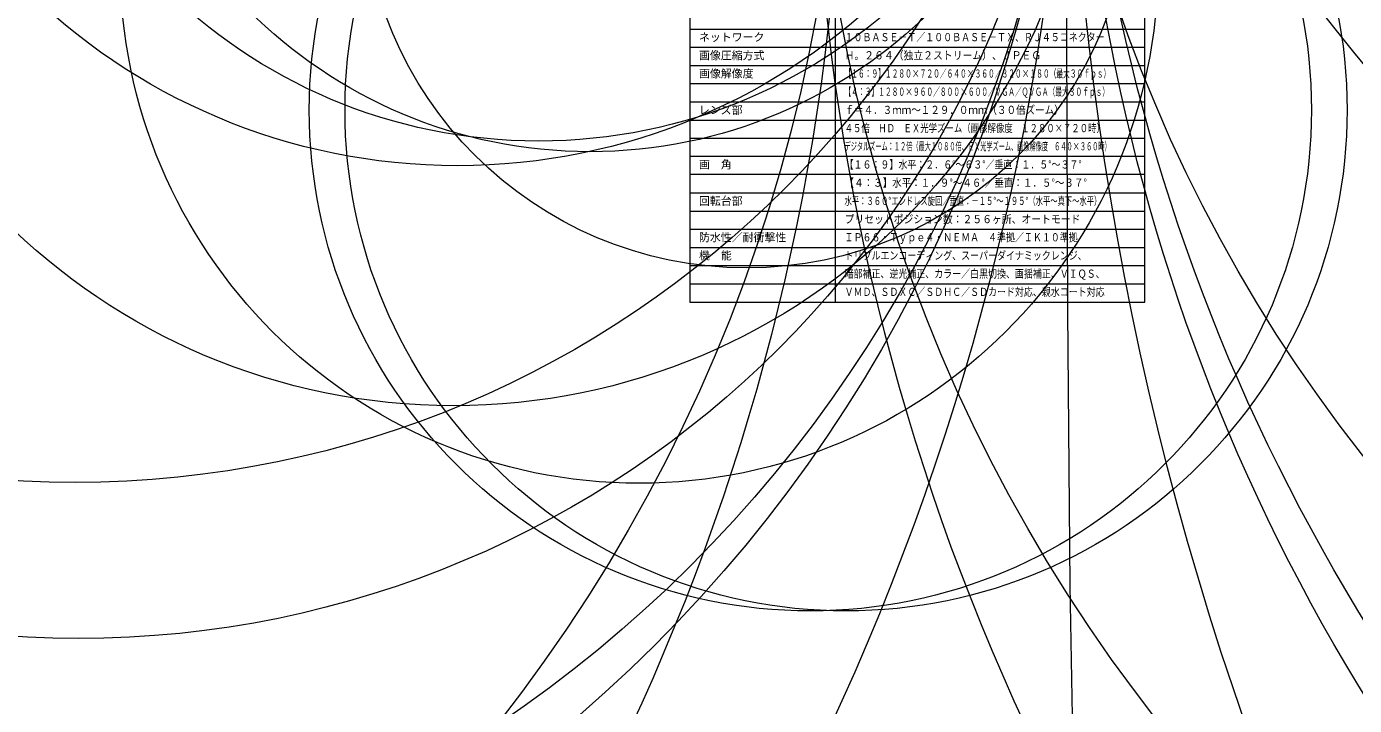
# Model space of a CAD drawing. Units: millimetres, scale not verified. Extents: x -13524 to 23390, y -15630 to 11631.
# Drawn here: x -244.7 to 120, y -227.4 to -40.8 of the extents above; entities that cross this region are included whole.
import ezdxf
from ezdxf.enums import TextEntityAlignment as Align

# ---------------------------------------------------------------- set-up
doc = ezdxf.new("R2010")
doc.units = ezdxf.units.MM
doc.header["$LTSCALE"] = 0.125
doc.layers.add('0-1_WAKU', color=1, linetype='Continuous', lineweight=18)
doc.layers.add('0-4_GAIKEI', color=1, linetype='Continuous', lineweight=18)
doc.layers.add('0-2_MOJI1', color=7, linetype='Continuous')
doc.styles.add('ＭＳ ゴシック', font='')
doc.styles.get('ＭＳ ゴシック').set_extended_font_data('MS Gothic')

msp = doc.modelspace()

# ---------------------------------------------------------------- linework, layer by layer
at = {"layer": '0-1_WAKU', "color": 4}
for p, q in [((-62.5046, -21.5051), (-62.5046, -116.5051)), ((-22.5046, -116.5051), (-22.5046, -21.5051)), ((62.4954, -116.5051), (62.4954, -21.5051)), ((-62.5046, -116.5051), (62.4954, -116.5051))]:
    msp.add_line(p, q, dxfattribs=at)
at = {"layer": '0-1_WAKU'}
for p, q in [((-62.5046, -41.5051), (62.4954, -41.5051)), ((-62.5046, -46.5051), (62.4954, -46.5051)), ((-62.5046, -51.5051), (62.4954, -51.5051)), ((-62.5046, -56.5051), (62.4954, -56.5051)), ((-62.5046, -61.5051), (62.4954, -61.5051)), ((-62.5046, -66.5051), (62.4954, -66.5051)), ((-62.5046, -71.5051), (62.4954, -71.5051)), ((62.4954, -76.5051), (-62.5046, -76.5051)), ((62.4954, -81.5051), (-62.5046, -81.5051)), ((-62.5046, -86.5051), (62.4954, -86.5051)), ((-62.5046, -91.5051), (62.4954, -91.5051)), ((-62.5046, -96.5051), (62.4954, -96.5051)), ((-62.5046, -101.5051), (62.4954, -101.5051)), ((-62.5046, -106.5051), (62.4954, -106.5051)), ((-62.5046, -111.5051), (62.4954, -111.5051))]:
    msp.add_line(p, q, dxfattribs=at)
at = {"layer": '0-4_GAIKEI'}
for centre, radius in [((11715.2996, -43.5536), 11674.2534), ((1677.2248, 1204.7995), 1998.5303), ((-4899.4522, -7005.2079), 8624.3126), ((904.0767, 53.8416), 862.592), ((-670.5169, 67.2225), 712.7527), ((-646.7463, 31.0607), 626.3595), ((596.5403, 31.1243), 625.1617), ((578.6201, 76.2051), 535.0859), ((578.4117, 55.7235), 534.8775), ((452.1932, 100.9208), 419.7318), ((-464.0869, 41.4763), 443.4033), ((414.2744, 41.5261), 442.5992), ((-347.0647, 63.9564), 388.6825), ((-314.5024, 63.3042), 356.7168), ((-231.3831, 109.7214), 275.7766), ((-230.4627, 63.1191), 272.0774), ((-126.3322, 90.268), 169.3384), ((-104.0595, 74.437), 146.726), ((-127.4606, 30.1281), 175.1462), ((-89.9388, 57.3943), 132.6051), ((-240.0022, -344.9388), 496.548), ((-36.0293, -651.4036), 725.1254), ((-12.9807, -651.4037), 725.1255), ((-29.4074, -63.7619), 137.6261), ((-19.6026, -63.7619), 137.6261)]:
    msp.add_circle(centre, radius, dxfattribs=at)
at = {"layer": '0-4_GAIKEI', "color": 7}
for centre, radius in [((-76.4513, -23.8152), 142.4954), ((-46.9011, -1.6131), 105.5262), ((-46.9011, -1.6131), 105.5262)]:
    msp.add_circle(centre, radius, dxfattribs=at)

# ---------------------------------------------------------------- texts
at = {"layer": '0-2_MOJI1', "style": 'ＭＳ ゴシック'}
for s, p in [('ネットワーク', (-60.0046, -45.5051)), ('画像圧縮方式', (-60.0046, -50.5051)), ('画像解像度', (-60.0046, -55.5051)), ('レンズ部', (-60.0046, -65.5051)), ('画\u3000角', (-60.0046, -80.5051)), ('回転台部', (-60.0046, -90.5051)), ('防水性／耐衝撃性', (-60.0046, -100.5051)), ('機\u3000能', (-60.0046, -105.5051))]:
    msp.add_text(s, height=2.199, dxfattribs=at).set_placement(p, align=Align.BOTTOM_LEFT)
for s, width, p in [('１０ＢＡＳＥ－Ｔ／１００ＢＡＳＥ－ＴＸ、ＲＪ４５コネクター', 0.8, (-20.0046, -45.5051)), ('Ｈ。２６４（独立２ストリーム）、ＪＰＥＧ', 0.9, (-20.0046, -50.5051)), ('【１６：９】１２８０×７２０／６４０×３６０／３２０×１８０（最大３０ｆｐｓ）', 0.6, (-20.0046, -55.5051)), ('【４：３】１２８０×９６０／８００×６００／ＶＧＡ／ＱＶＧＡ（最大３０ｆｐｓ）', 0.6, (-20.0046, -60.5051)), ('ｆ＝４．３ｍｍ～１２９．０ｍｍ（３０倍ズーム）', 0.85, (-20.0046, -65.5051)), ('４５倍\u3000ＨＤ\u3000ＥＸ光学ズーム（画像解像度\u3000１２８０×７２０時）', 0.75, (-20.0046, -70.5051)), ('デジタルズーム：１２倍（最大１０８０倍、ＥＸ光学ズーム、画像解像度\u3000６４０×３６０時）', 0.55, (-20.0046, -75.5051)), ('【１６：９】水平：２．６°～６３°／垂直：１．５°～３７°', 0.8, (-20.0046, -80.5051)), ('【４：３】水平：１．９°～４６°／垂直：１．５°～３７°', 0.85, (-20.0046, -85.5051)), ('水平：３６０°エンドレス旋回／垂直：－１５°～１９５°（水平～真下～水平）', 0.65, (-20.0046, -90.5051)), ('プリセットポジション数：２５６ヶ所、オートモード', 0.9, (-20.0046, -95.5051)), ('ＩＰ６６・Ｔｙｐｅ４・ＮＥＭＡ\u3000４準拠／ＩＫ１０準拠', 0.8, (-20.0046, -100.5051)), ('トリプルエンコーディング、スーパーダイナミックレンジ、', 0.8, (-20.0046, -105.5051)), ('暗部補正、逆光補正、カラー／白黒切換、画揺補正、ＶＩＱＳ、', 0.8, (-20.0046, -110.5051)), ('ＶＭＤ、ＳＤＸＣ／ＳＤＨＣ／ＳＤカード対応、親水コート対応', 0.8, (-20.0046, -115.5051))]:
    msp.add_text(s, height=2.199, dxfattribs=dict(at, width=width)).set_placement(p, align=Align.BOTTOM_LEFT)

doc.saveas('drawing.dxf')
